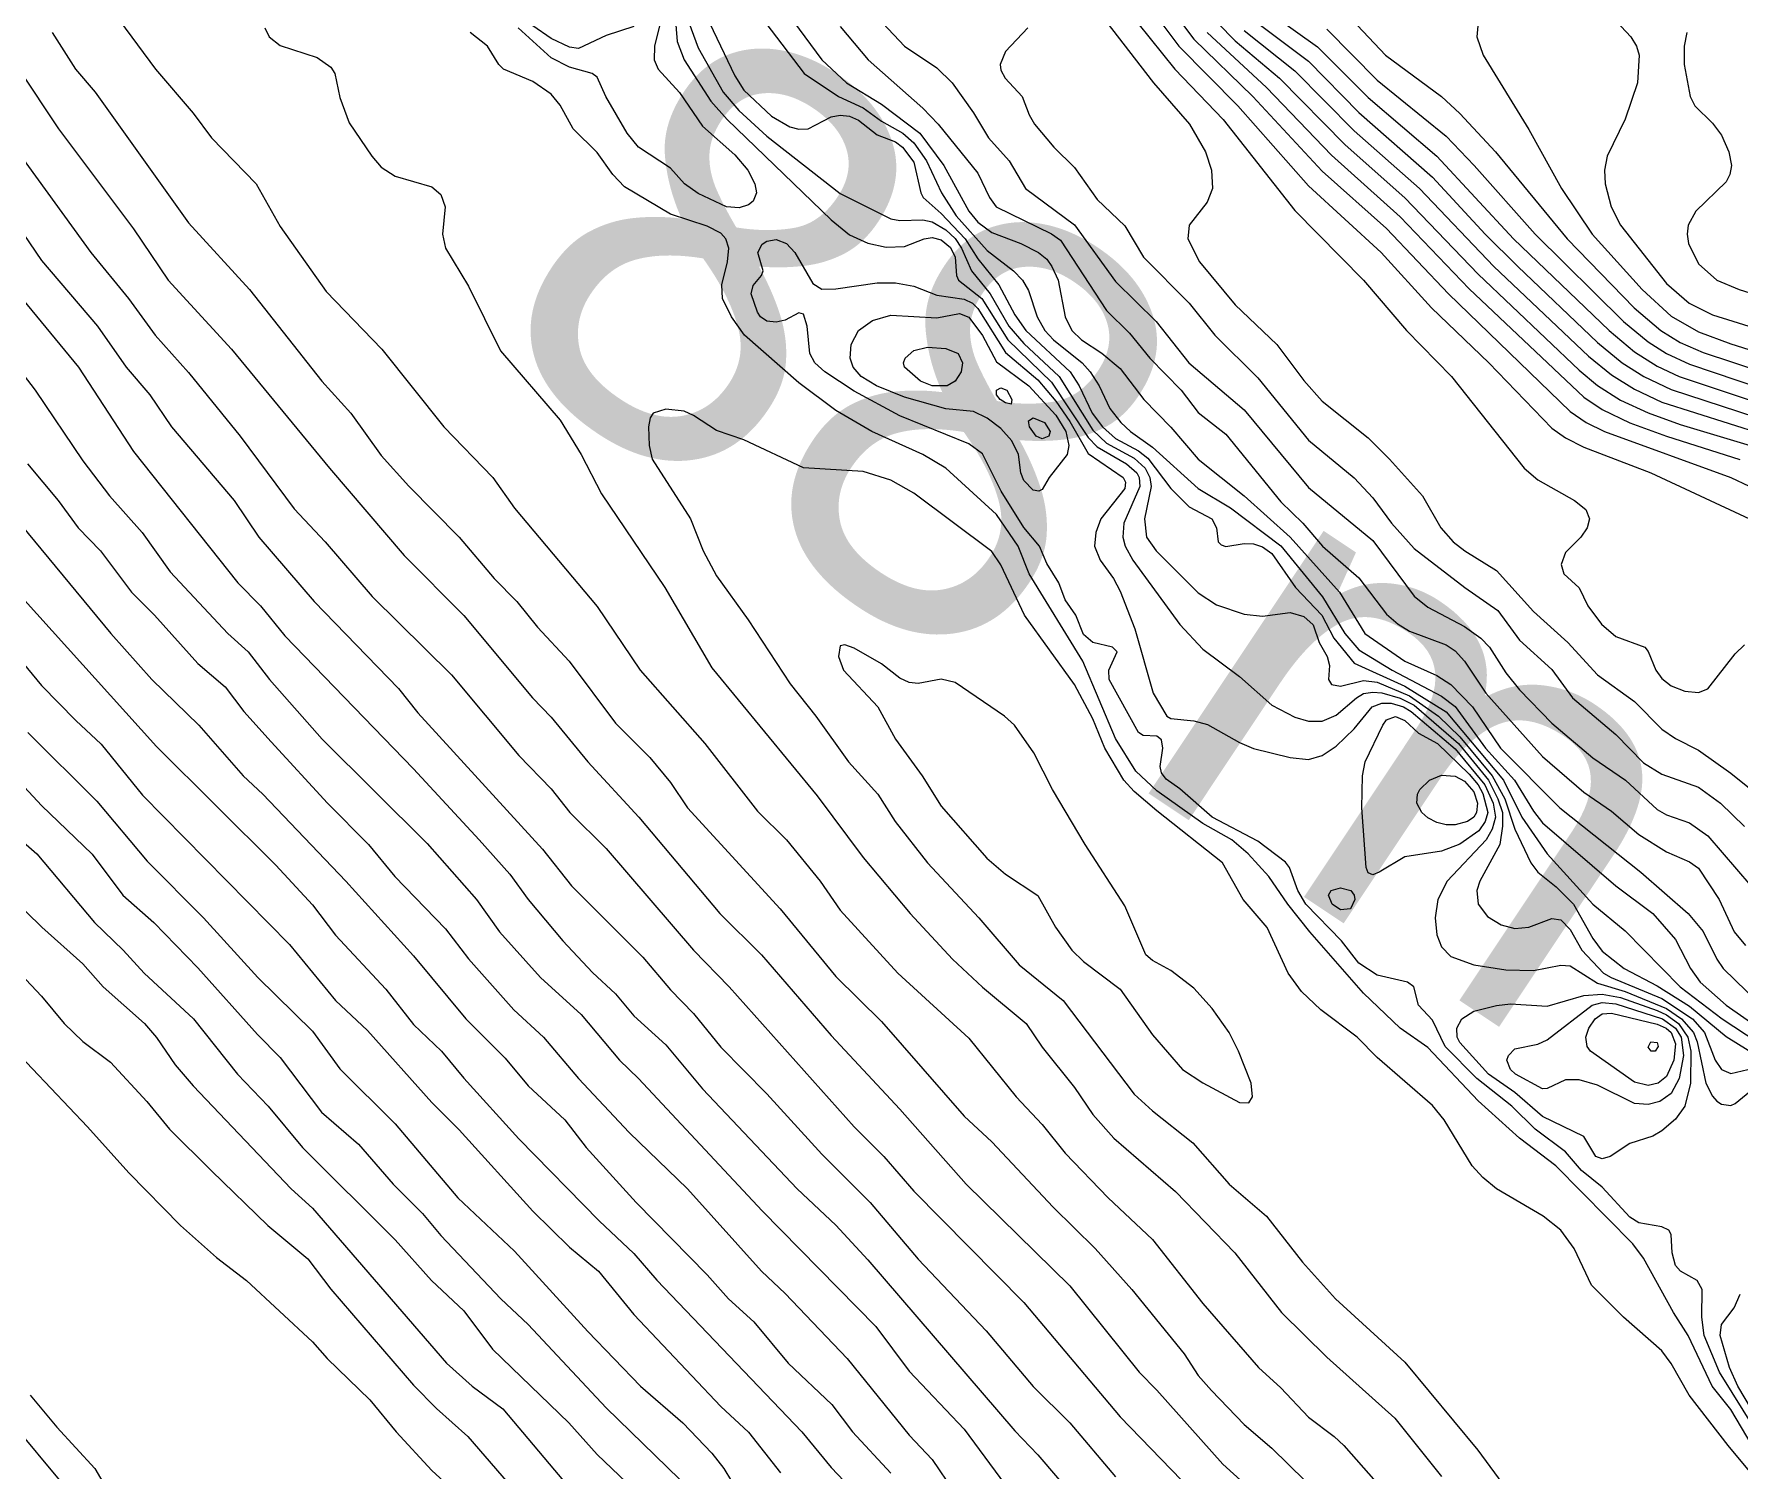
# Model space of a CAD drawing. Extents: x 474277 to 475042, y 254928 to 255625.
# Drawn here: x 474694.77 to 474723.27, y 255546.41 to 255570.42 of the extents above; entities that cross this region are included whole.
import ezdxf

# ---------------------------------------------------------------- set-up
doc = ezdxf.new("R2010")
doc.units = 0
doc.header["$MEASUREMENT"] = 0
doc.layers.add('BaseMapV2_DTM_export_MonNov09090547073261 — entities', color=1, linetype='CONTINUOUS')
doc.styles.get("Standard").update_dxf_attribs({"font": 'romans.shx'})

msp = doc.modelspace()

# ---------------------------------------------------------------- linework, layer by layer
at = {"layer": 'BaseMapV2_DTM_export_MonNov09090547073261 — entities', "color": 15, "linetype": 'Continuous', "true_color": 0xb7484b}
for points in [[(474716.121, 255571.372, 83.75), (474717.351, 255570.069, 83.75), (474718.284, 255569.378, 83.75), (474718.592, 255569.098, 83.75), (474719.185, 255568.458, 83.75), (474720.384, 255567.002, 83.75), (474721.502, 255565.851, 83.75), (474721.947, 255565.468, 83.75), (474722.272, 255565.27, 83.75), (474722.656, 255565.102, 83.75), (474724.649, 255564.444, 83.75)], [(474695.898, 255571.065, 88.5), (474696.803, 255569.839, 88.5), (474697.429, 255569.102, 88.5), (474697.736, 255568.687, 88.5), (474698.481, 255567.922, 88.5), (474698.886, 255567.208, 88.5), (474699.653, 255566.124, 88.5), (474700.583, 255565.161, 88.5), (474701.617, 255563.858, 88.5), (474702.435, 255563.014, 88.5), (474702.797, 255562.502, 88.5), (474704.177, 255560.857, 88.5), (474704.897, 255559.794, 88.5), (474705.978, 255558.567, 88.5), (474706.86, 255557.438, 88.5), (474707.343, 255556.957, 88.5), (474707.903, 255556.267, 88.5), (474708.241, 255555.786, 88.5), (474709.203, 255554.733, 88.5), (474710.388, 255553.644, 88.5), (474711.178, 255552.663, 88.5), (474711.613, 255552.203, 88.5), (474711.998, 255551.723, 88.5), (474712.713, 255550.976, 88.5), (474713.455, 255550.28, 88.5), (474714.297, 255549.213, 88.5), (474715.228, 255548.139, 88.5), (474715.601, 255547.801, 88.5), (474716.062, 255547.313, 88.5), (474716.492, 255546.989, 88.5), (474716.65, 255546.836, 88.5), (474717.804, 255545.532, 88.5)], [(474705.457, 255571.065, 88.25), (474705.516, 255570.299, 88.25), (474705.63, 255569.992, 88.25), (474706.078, 255569.302, 88.25), (474706.35, 255568.995, 88.25), (474708.087, 255567.317, 88.25), (474708.394, 255567.071, 88.25), (474708.701, 255566.929, 88.25), (474709.007, 255566.861, 88.25), (474709.314, 255566.875, 88.25), (474709.642, 255567.002, 88.25), (474709.774, 255567.024, 88.25), (474709.927, 255566.987, 88.25), (474710.081, 255566.856, 88.25), (474710.158, 255566.695, 88.25), (474710.181, 255566.388, 88.25), (474710.213, 255566.311, 88.25), (474710.603, 255566.005, 88.25), (474711.041, 255565.315, 88.25), (474711.768, 255564.606, 88.25), (474712.381, 255563.684, 88.25), (474712.534, 255563.529, 88.25), (474713.02, 255563.244, 88.25), (474713.192, 255563.091, 88.25), (474713.232, 255563.014, 88.25), (474713.246, 255562.861, 88.25), (474712.978, 255562.248, 88.25), (474712.959, 255562.018, 88.25), (474712.997, 255561.864, 88.25), (474713.13, 255561.634, 88.25), (474713.915, 255560.555, 88.25), (474714.298, 255560.148, 88.25), (474714.911, 255559.689, 88.25), (474715.448, 255559.21, 88.25), (474715.832, 255559.008, 88.25), (474716.062, 255558.942, 88.25), (474716.292, 255558.943, 88.25), (474716.522, 255559.044, 88.25), (474716.862, 255559.334, 88.25), (474716.982, 255559.402, 88.25), (474717.135, 255559.429, 88.25), (474717.288, 255559.413, 88.25), (474717.595, 255559.325, 88.25), (474717.825, 255559.207, 88.25), (474718.567, 255558.567, 88.25), (474719.068, 255557.954, 88.25), (474719.226, 255557.647, 88.25), (474719.301, 255557.417, 88.25), (474719.305, 255557.187, 88.25), (474719.256, 255556.88, 88.25), (474718.925, 255556.267, 88.25), (474718.875, 255556.114, 88.25), (474718.894, 255555.883, 88.25), (474719.052, 255555.676, 88.25), (474719.282, 255555.538, 88.25), (474719.512, 255555.479, 88.25), (474719.742, 255555.501, 88.25), (474720.125, 255555.647, 88.25), (474720.279, 255555.624, 88.25), (474720.432, 255555.459, 88.25), (474720.629, 255555.117, 88.25), (474720.991, 255554.733, 88.25), (474721.119, 255554.657, 88.25), (474721.966, 255554.31, 88.25), (474722.478, 255553.967, 88.25), (474722.675, 255553.737, 88.25), (474722.857, 255553.276, 88.25), (474722.962, 255553.119, 88.25), (474723.116, 255553.057, 88.25), (474723.499, 255553.142, 88.25)], [(474708.588, 255570.989, 86.75), (474709.314, 255570.224, 86.75), (474709.851, 255569.862, 86.75), (474710.107, 255569.609, 86.75), (474710.464, 255569.109, 86.75), (474710.719, 255568.688, 86.75), (474711.061, 255568.305, 86.75), (474711.334, 255567.845, 86.75), (474712.151, 255567.238, 86.75), (474712.841, 255566.289, 86.75), (474713.519, 255565.621, 86.75), (474714.063, 255564.931, 86.75), (474714.988, 255564.143, 86.75), (474716.062, 255562.845, 86.75), (474717.135, 255561.96, 86.75), (474717.825, 255561.033, 86.75), (474718.055, 255560.848, 86.75), (474718.669, 255560.522, 86.75), (474718.943, 255560.331, 86.75), (474719.085, 255560.177, 86.75), (474719.359, 255559.749, 86.75), (474719.589, 255559.465, 86.75), (474720.125, 255558.908, 86.75), (474720.815, 255558.332, 86.75), (474721.358, 255557.954, 86.75), (474721.889, 255557.467, 86.75), (474722.042, 255557.376, 86.75), (474722.426, 255557.241, 86.75), (474722.732, 255557.025, 86.75), (474723.454, 255556.19, 86.75)], [(474713.604, 255571.065, 85.5), (474714.145, 255570.338, 85.5), (474715.131, 255569.378, 85.5), (474716.292, 255568.135, 85.5), (474717.365, 255567.172, 85.5), (474718.402, 255566.081, 85.5), (474720.432, 255564.116, 85.5), (474720.699, 255563.934, 85.5), (474721.006, 255563.781, 85.5), (474723.119, 255563.014, 85.5), (474723.729, 255562.724, 85.5)], [(474705.273, 255570.759, 88.5), (474705.137, 255570.222, 88.5), (474705.13, 255569.992, 88.5), (474705.197, 255569.839, 88.5), (474705.557, 255569.447, 88.5), (474705.94, 255568.886, 88.5), (474706.477, 255568.408, 88.5), (474706.695, 255568.152, 88.5), (474706.815, 255567.922, 88.5), (474706.84, 255567.768, 88.5), (474706.784, 255567.629, 88.5), (474706.707, 255567.568, 88.5), (474706.554, 255567.521, 88.5), (474706.341, 255567.538, 88.5), (474705.864, 255567.758, 88.5), (474705.638, 255567.922, 88.5), (474705.404, 255568.184, 88.5), (474704.867, 255568.534, 88.5), (474704.683, 255568.765, 88.5), (474704.325, 255569.378, 88.5), (474704.177, 255569.703, 88.5), (474704.098, 255569.762, 88.5), (474703.717, 255569.87, 88.5), (474703.41, 255570.026, 88.5), (474702.858, 255570.529, 88.5)], [(474705.94, 255570.854, 87.75), (474706.477, 255569.726, 87.75), (474706.63, 255569.485, 87.75), (474707.09, 255569.049, 87.75), (474707.397, 255568.876, 87.75), (474707.55, 255568.837, 87.75), (474707.704, 255568.842, 87.75), (474708.087, 255569.041, 87.75), (474708.241, 255569.067, 87.75), (474708.394, 255569.054, 87.75), (474708.547, 255568.986, 87.75), (474708.854, 255568.74, 87.75), (474709.161, 255568.622, 87.75), (474709.278, 255568.535, 87.75), (474709.467, 255568.283, 87.75), (474709.584, 255567.768, 87.75), (474709.627, 255567.692, 87.75), (474709.927, 255567.427, 87.75), (474710.329, 255567.002, 87.75), (474710.541, 255566.67, 87.75), (474710.89, 255566.235, 87.75), (474711.154, 255565.732, 87.75), (474711.338, 255565.468, 87.75), (474712.081, 255564.778, 87.75), (474712.231, 255564.548, 87.75), (474712.451, 255564.088, 87.75), (474712.622, 255563.858, 87.75), (474712.841, 255563.665, 87.75), (474713.225, 255563.458, 87.75), (474713.378, 255563.339, 87.75), (474713.761, 255562.832, 87.75), (474714.068, 255562.524, 87.75), (474714.449, 255562.324, 87.75), (474714.524, 255562.171, 87.75), (474714.552, 255561.941, 87.75), (474714.605, 255561.886, 87.75), (474714.681, 255561.863, 87.75), (474714.988, 255561.909, 87.75), (474715.141, 255561.903, 87.75), (474715.295, 255561.856, 87.75), (474715.448, 255561.746, 87.75), (474715.844, 255561.174, 87.75), (474716.283, 255560.714, 87.75), (474716.483, 255560.331, 87.75), (474716.828, 255559.911, 87.75), (474717.672, 255559.526, 87.75), (474718.362, 255559.097, 87.75), (474719.32, 255557.954, 87.75), (474719.626, 255557.34, 87.75), (474720.049, 255556.725, 87.75), (474720.815, 255555.886, 87.75), (474721.352, 255555.437, 87.75), (474722.274, 255554.503, 87.75), (474722.972, 255553.967, 87.75), (474723.576, 255553.573, 87.75)], [(474707.363, 255570.759, 87.25), (474707.931, 255569.992, 87.25), (474708.343, 255569.609, 87.25), (474708.931, 255569.253, 87.25), (474709.57, 255568.765, 87.25), (474709.969, 255568.228, 87.25), (474710.386, 255567.462, 87.25), (474710.541, 255567.281, 87.25), (474710.771, 255567.108, 87.25), (474711.257, 255566.925, 87.25), (474711.552, 255566.772, 87.25), (474711.691, 255566.661, 87.25), (474711.777, 255566.541, 87.25), (474711.879, 255566.311, 87.25), (474711.998, 255565.698, 87.25), (474712.108, 255565.468, 87.25), (474712.271, 255565.315, 87.25), (474712.611, 255565.092, 87.25), (474712.918, 255564.837, 87.25), (474713.312, 255564.318, 87.25), (474713.761, 255563.854, 87.25), (474714.221, 255563.319, 87.25), (474714.988, 255562.706, 87.25), (474715.755, 255562.014, 87.25), (474716.578, 255561.097, 87.25), (474717.006, 255560.407, 87.25), (474717.672, 255559.944, 87.25), (474718.208, 255559.705, 87.25), (474718.439, 255559.553, 87.25), (474718.801, 255559.181, 87.25), (474719.269, 255558.49, 87.25), (474720.261, 255557.494, 87.25), (474721.614, 255556.42, 87.25), (474722.405, 255555.73, 87.25), (474722.656, 255555.427, 87.25), (474722.882, 255554.963, 87.25), (474722.987, 255554.81, 87.25), (474723.78, 255554.043, 87.25)], [(474712.582, 255570.759, 86.25), (474713.475, 255569.609, 86.25), (474714.076, 255568.918, 86.25), (474714.339, 255568.458, 86.25), (474714.443, 255568.152, 86.25), (474714.456, 255567.845, 86.25), (474714.368, 255567.615, 86.25), (474714.07, 255567.232, 86.25), (474714.044, 255567.002, 86.25), (474714.242, 255566.618, 86.25), (474714.835, 255565.901, 86.25), (474715.531, 255565.238, 86.25), (474715.985, 255564.634, 86.25), (474716.292, 255564.288, 86.25), (474717.058, 255563.678, 86.25), (474717.416, 255563.321, 86.25), (474717.967, 255562.708, 86.25), (474718.274, 255562.171, 86.25), (474718.481, 255561.941, 86.25), (474718.674, 255561.788, 86.25), (474719.205, 255561.461, 86.25), (474719.819, 255560.772, 86.25), (474720.396, 255560.254, 86.25), (474720.892, 255559.719, 86.25), (474721.506, 255559.272, 86.25), (474721.966, 255558.806, 86.25), (474722.196, 255558.652, 86.25), (474722.579, 255558.46, 86.25), (474723.116, 255558.074, 86.25), (474723.652, 255557.645, 86.25)], [(474713.376, 255570.912, 85.75), (474713.898, 255570.222, 85.75), (474714.88, 255569.225, 85.75), (474716.062, 255567.89, 85.75), (474717.276, 255566.772, 85.75), (474718.115, 255565.851, 85.75), (474719.073, 255564.931, 85.75), (474720.125, 255563.84, 85.75), (474720.355, 255563.675, 85.75), (474720.662, 255563.518, 85.75), (474721.784, 255563.091, 85.75), (474723.429, 255562.324, 85.75)], [(474715.437, 255570.759, 84.25), (474716.215, 255570.213, 84.25), (474717.058, 255569.366, 84.25), (474718.208, 255568.383, 84.25), (474719.489, 255567.002, 84.25), (474721.084, 255565.468, 84.25), (474721.506, 255565.114, 84.25), (474721.889, 255564.873, 84.25), (474722.252, 255564.701, 84.25), (474723.959, 255564.136, 84.25)], [(474721.122, 255570.723, 83.25), (474721.449, 255570.375, 83.25), (474721.542, 255570.222, 83.25), (474721.587, 255570.069, 83.25), (474721.559, 255569.609, 83.25), (474721.352, 255568.999, 83.25), (474721.052, 255568.382, 83.25), (474721.006, 255568.152, 83.25), (474721.016, 255567.922, 83.25), (474721.121, 255567.538, 83.25), (474721.275, 255567.232, 83.25), (474722.042, 255566.255, 83.25), (474722.424, 255565.928, 83.25), (474722.809, 255565.733, 83.25), (474727.333, 255564.32, 83.25)], [(474695.077, 255570.452, 88.75), (474695.464, 255569.839, 88.75), (474695.793, 255569.455, 88.75), (474697.353, 255567.269, 88.75), (474698.371, 255566.158, 88.75), (474699.579, 255564.625, 88.75), (474700.065, 255564.088, 88.75), (474700.573, 255563.383, 88.75), (474701.033, 255562.871, 88.75), (474701.876, 255562.018, 88.75), (474702.457, 255561.327, 88.75), (474702.836, 255560.944, 88.75), (474703.18, 255560.515, 88.75), (474703.709, 255559.947, 88.75), (474704.483, 255558.906, 88.75), (474705.058, 255558.337, 88.75), (474705.404, 255557.916, 88.75), (474705.691, 255557.494, 88.75), (474707.239, 255555.807, 88.75), (474708.164, 255554.678, 88.75), (474708.931, 255553.922, 88.75), (474710.311, 255552.341, 88.75), (474710.771, 255551.911, 88.75), (474711.796, 255550.823, 88.75), (474712.496, 255550.133, 88.75), (474713.111, 255549.443, 88.75), (474713.986, 255548.369, 88.75), (474714.221, 255548.008, 88.75), (474714.441, 255547.756, 88.75), (474714.988, 255547.188, 88.75), (474715.448, 255546.794, 88.75), (474717.124, 255545.149, 88.75)], [(474698.626, 255570.529, 88.25), (474698.7, 255570.375, 88.25), (474698.886, 255570.233, 88.25), (474699.499, 255570.033, 88.25), (474699.73, 255569.87, 88.25), (474699.795, 255569.762, 88.25), (474699.883, 255569.363, 88.25), (474700.036, 255568.94, 88.25), (474700.416, 255568.382, 88.25), (474700.573, 255568.198, 88.25), (474700.803, 255568.048, 88.25), (474701.416, 255567.87, 88.25), (474701.57, 255567.743, 88.25), (474701.64, 255567.538, 88.25), (474701.597, 255567.078, 88.25), (474701.647, 255566.848, 88.25), (474702.03, 255566.209, 88.25), (474702.567, 255565.133, 88.25), (474703.563, 255563.97, 88.25), (474703.912, 255563.398, 88.25), (474704.253, 255562.741, 88.25), (474705.311, 255561.174, 88.25), (474706.094, 255559.835, 88.25), (474707.857, 255557.697, 88.25), (474708.624, 255556.662, 88.25), (474709.41, 255555.73, 88.25), (474710.114, 255554.963, 88.25), (474710.618, 255554.497, 88.25), (474711.345, 255553.89, 88.25), (474711.614, 255553.494, 88.25), (474712.151, 255552.82, 88.25), (474712.458, 255552.368, 88.25), (474712.813, 255551.973, 88.25), (474713.838, 255551.083, 88.25), (474714.832, 255550.056, 88.25), (474715.612, 255549.059, 88.25), (474716.368, 255548.317, 88.25), (474717.502, 255547.296, 88.25), (474718.285, 255546.318, 88.25)], [(474723.473, 255546.836, 88.25), (474723.116, 255547.441, 88.25), (474722.804, 255547.832, 88.25), (474722.405, 255548.676, 88.25), (474722.158, 255549.059, 88.25), (474721.659, 255549.969, 88.25), (474721.481, 255550.209, 88.25), (474720.195, 255551.513, 88.25), (474719.585, 255551.973, 88.25), (474718.899, 255552.598, 88.25), (474718.055, 255553.488, 88.25), (474717.595, 255553.811, 88.25), (474716.982, 255554.398, 88.25), (474716.084, 255555.423, 88.25), (474715.716, 255555.883, 88.25), (474715.397, 255556.344, 88.25), (474715.057, 255556.727, 88.25), (474714.779, 255556.957, 88.25), (474714.298, 255557.23, 88.25), (474713.531, 255557.777, 88.25), (474713.177, 255558.107, 88.25), (474712.841, 255558.655, 88.25), (474712.294, 255559.947, 88.25), (474711.395, 255561.404, 88.25), (474711.214, 255561.864, 88.25), (474710.848, 255562.394, 88.25), (474710.004, 255563.17, 88.25), (474709.621, 255563.399, 88.25), (474708.768, 255563.781, 88.25), (474708.164, 255564.131, 88.25), (474707.55, 255564.598, 88.25), (474706.638, 255565.391, 88.25), (474706.425, 255565.698, 88.25), (474706.272, 255566.005, 88.25), (474706.263, 255566.235, 88.25), (474706.357, 255566.618, 88.25), (474706.377, 255566.848, 88.25), (474706.331, 255567.002, 88.25), (474706.247, 255567.096, 88.25), (474706.017, 255567.214, 88.25), (474705.404, 255567.416, 88.25), (474704.637, 255567.872, 88.25), (474704.439, 255568.075, 88.25), (474704.177, 255568.447, 88.25), (474703.781, 255568.842, 88.25), (474703.563, 255569.238, 88.25), (474703.41, 255569.422, 88.25), (474703.103, 255569.629, 88.25), (474702.616, 255569.839, 88.25), (474702.535, 255569.915, 88.25), (474702.347, 255570.222, 88.25), (474702.056, 255570.452, 88.25)], [(474704.79, 255570.552, 88.75), (474704.33, 255570.402, 88.75), (474703.87, 255570.181, 88.75), (474703.717, 255570.207, 88.75), (474703.41, 255570.347, 88.75), (474703.103, 255570.559, 88.75)], [(474705.71, 255570.618, 88), (474705.864, 255570.192, 88), (474706.282, 255569.455, 88), (474706.547, 255569.148, 88), (474707.014, 255568.718, 88), (474708.241, 255567.76, 88), (474709.084, 255567.337, 88), (474709.237, 255567.311, 88), (474709.621, 255567.319, 88), (474709.774, 255567.284, 88), (474710.004, 255567.151, 88), (474710.157, 255567.01, 88), (474710.268, 255566.848, 88), (474710.433, 255566.465, 88), (474710.745, 255566.081, 88), (474711.054, 255565.545, 88), (474711.308, 255565.252, 88), (474711.895, 255564.701, 88), (474712.458, 255563.805, 88), (474712.688, 255563.59, 88), (474713.148, 255563.339, 88), (474713.333, 255563.168, 88), (474713.409, 255563.014, 88), (474713.436, 255562.861, 88), (474713.323, 255562.324, 88), (474713.356, 255562.018, 88), (474713.516, 255561.788, 88), (474714.221, 255561.086, 88), (474714.528, 255560.885, 88), (474714.988, 255560.73, 88), (474715.295, 255560.697, 88), (474715.755, 255560.759, 88), (474715.985, 255560.69, 88), (474716.138, 255560.554, 88), (474716.242, 255560.254, 88), (474716.372, 255560.024, 88), (474716.413, 255559.871, 88), (474716.399, 255559.641, 88), (474716.445, 255559.557, 88), (474716.598, 255559.527, 88), (474716.982, 255559.62, 88), (474717.212, 255559.591, 88), (474717.748, 255559.365, 88), (474718.236, 255559.027, 88), (474718.592, 255558.68, 88), (474719.129, 255558.03, 88), (474719.34, 255557.647, 88), (474719.512, 255557.136, 88), (474719.777, 255556.574, 88), (474719.895, 255556.417, 88), (474720.202, 255556.174, 88), (474720.489, 255555.883, 88), (474720.815, 255555.311, 88), (474720.969, 255555.101, 88), (474721.338, 255554.81, 88), (474721.889, 255554.521, 88), (474722.426, 255554.179, 88), (474723.039, 255553.673, 88), (474723.729, 255553.246, 88)], [(474706.997, 255570.605, 87.5), (474707.637, 255569.762, 87.5), (474708.211, 255569.378, 87.5), (474708.624, 255569.192, 87.5), (474708.931, 255568.968, 87.5), (474709.288, 255568.765, 87.5), (474709.467, 255568.606, 87.5), (474709.683, 255568.305, 87.5), (474709.934, 255567.768, 87.5), (474710.176, 255567.385, 87.5), (474710.694, 255566.805, 87.5), (474711.133, 255566.465, 87.5), (474711.287, 255566.311, 87.5), (474711.384, 255566.139, 87.5), (474711.528, 255565.698, 87.5), (474711.656, 255565.468, 87.5), (474711.8, 255565.315, 87.5), (474712.279, 255564.931, 87.5), (474712.416, 255564.778, 87.5), (474712.563, 255564.548, 87.5), (474712.741, 255564.165, 87.5), (474712.926, 255563.934, 87.5), (474713.091, 255563.781, 87.5), (474713.455, 255563.521, 87.5), (474714.221, 255562.829, 87.5), (474714.758, 255562.508, 87.5), (474715.601, 255561.87, 87.5), (474716.298, 255561.021, 87.5), (474716.671, 255560.407, 87.5), (474716.905, 255560.135, 87.5), (474717.459, 255559.794, 87.5), (474718.285, 255559.362, 87.5), (474718.515, 255559.185, 87.5), (474719.02, 255558.49, 87.5), (474719.504, 255557.954, 87.5), (474719.819, 255557.436, 87.5), (474719.972, 255557.242, 87.5), (474721.195, 255556.19, 87.5), (474721.816, 255555.73, 87.5), (474722.196, 255555.292, 87.5), (474722.446, 255554.81, 87.5), (474722.606, 255554.58, 87.5), (474723.037, 255554.197, 87.5), (474723.576, 255553.822, 87.5)], [(474708.241, 255570.552, 87), (474708.706, 255569.992, 87), (474709.621, 255569.185, 87), (474709.875, 255568.918, 87), (474710.541, 255568.098, 87), (474710.735, 255567.692, 87), (474710.843, 255567.538, 87), (474711.768, 255567.088, 87), (474711.921, 255566.979, 87), (474712.688, 255565.806, 87), (474713.071, 255565.426, 87), (474713.41, 255565.008, 87), (474713.934, 255564.471, 87), (474714.221, 255564.099, 87), (474714.681, 255563.736, 87), (474715.601, 255562.608, 87), (474715.968, 255562.248, 87), (474716.294, 255561.864, 87), (474716.905, 255561.339, 87), (474717.365, 255560.732, 87), (474717.559, 255560.561, 87), (474717.748, 255560.444, 87), (474718.362, 255560.216, 87), (474718.515, 255560.119, 87), (474718.67, 255559.947, 87), (474719.024, 255559.411, 87), (474719.972, 255558.354, 87), (474720.662, 255557.753, 87), (474721.122, 255557.437, 87), (474721.582, 255557.046, 87), (474722.042, 255556.759, 87), (474722.426, 255556.591, 87), (474722.579, 255556.483, 87), (474722.921, 255555.96, 87), (474723.175, 255555.423, 87), (474723.362, 255555.193, 87)], [(474711.372, 255570.529, 86.5), (474711.001, 255570.135, 86.5), (474710.91, 255569.915, 86.5), (474710.924, 255569.819, 86.5), (474710.997, 255569.685, 86.5), (474711.278, 255569.378, 86.5), (474711.395, 255569.072, 86.5), (474711.486, 255568.918, 86.5), (474711.809, 255568.535, 86.5), (474712.151, 255568.193, 86.5), (474712.534, 255567.66, 86.5), (474712.995, 255567.219, 86.5), (474713.304, 255566.695, 86.5), (474714.068, 255565.925, 86.5), (474714.497, 255565.391, 86.5), (474715.218, 255564.678, 86.5), (474716.062, 255563.636, 86.5), (474716.828, 255563.008, 86.5), (474717.135, 255562.675, 86.5), (474717.451, 255562.248, 86.5), (474717.825, 255561.829, 86.5), (474718.673, 255561.174, 86.5), (474719.225, 255560.791, 86.5), (474719.589, 255560.294, 86.5), (474720.125, 255559.807, 86.5), (474720.472, 255559.334, 86.5), (474721.199, 255558.721, 86.5), (474721.659, 255558.247, 86.5), (474721.966, 255558.054, 86.5), (474722.579, 255557.837, 86.5), (474722.944, 255557.57, 86.5), (474723.346, 255557.181, 86.5)], [(474713.209, 255570.605, 86), (474713.831, 255569.839, 86), (474714.637, 255568.995, 86), (474715.832, 255567.476, 86), (474716.979, 255566.311, 86), (474717.697, 255565.468, 86), (474718.452, 255564.701, 86), (474719.665, 255563.169, 86), (474719.895, 255562.976, 86), (474720.505, 255562.631, 86), (474720.696, 255562.478, 86), (474720.758, 255562.324, 86), (474720.719, 255562.171, 86), (474720.612, 255562.018, 86), (474720.355, 255561.759, 86), (474720.281, 255561.558, 86), (474720.329, 255561.404, 86), (474720.585, 255561.169, 86), (474720.728, 255560.867, 86), (474720.955, 255560.561, 86), (474721.199, 255560.356, 86), (474721.679, 255560.177, 86), (474721.736, 255560.107, 86), (474721.863, 255559.794, 86), (474721.966, 255559.654, 86), (474722.119, 255559.533, 86), (474722.349, 255559.443, 86), (474722.579, 255559.423, 86), (474722.732, 255559.483, 86), (474723.192, 255560.067, 86), (474723.346, 255560.22, 86)], [(474714.369, 255570.452, 85.25), (474715.36, 255569.532, 85.25), (474716.445, 255568.4, 85.25), (474717.595, 255567.371, 85.25), (474718.745, 255566.167, 85.25), (474720.662, 255564.354, 85.25), (474720.969, 255564.149, 85.25), (474721.429, 255563.928, 85.25), (474722.042, 255563.703, 85.25), (474723.269, 255563.316, 85.25)], [(474714.545, 255570.605, 85), (474714.835, 255570.312, 85), (474715.576, 255569.685, 85), (474716.675, 255568.57, 85), (474717.672, 255567.689, 85), (474718.899, 255566.412, 85), (474720.585, 255564.808, 85), (474720.892, 255564.551, 85), (474721.276, 255564.304, 85), (474721.736, 255564.093, 85), (474722.272, 255563.899, 85), (474723.439, 255563.551, 85)], [(474714.988, 255570.484, 84.75), (474715.832, 255569.81, 84.75), (474716.828, 255568.805, 84.75), (474717.914, 255567.845, 84.75), (474719.161, 255566.541, 84.75), (474720.739, 255565.044, 84.75), (474721.122, 255564.728, 84.75), (474721.506, 255564.488, 84.75), (474721.966, 255564.274, 84.75), (474723.652, 255563.737, 84.75)], [(474715.214, 255570.605, 84.5), (474716.062, 255569.972, 84.5), (474716.905, 255569.114, 84.5), (474718.132, 255568.031, 84.5), (474719.012, 255567.078, 84.5), (474719.557, 255566.541, 84.5), (474720.892, 255565.271, 84.5), (474721.301, 255564.931, 84.5), (474721.663, 255564.701, 84.5), (474722.119, 255564.485, 84.5), (474723.806, 255563.935, 84.5)], [(474716.368, 255570.504, 84), (474717.212, 255569.655, 84), (474718.362, 255568.715, 84), (474718.832, 255568.228, 84), (474719.85, 255567.078, 84), (474721.326, 255565.621, 84), (474721.736, 255565.282, 84), (474722.042, 255565.085, 84), (474722.426, 255564.907, 84), (474724.419, 255564.235, 84)], [(474718.902, 255570.682, 83.5), (474718.872, 255570.375, 83.5), (474718.981, 255570.069, 83.5), (474719.742, 255568.831, 83.5), (474720.289, 255567.845, 83.5), (474720.802, 255567.078, 83.5), (474721.637, 255566.158, 83.5), (474722.119, 255565.71, 83.5), (474722.579, 255565.448, 83.5), (474723.116, 255565.247, 83.5), (474724.956, 255564.667, 83.5)], [(474722.383, 255570.452, 83), (474722.34, 255570.222, 83), (474722.336, 255569.915, 83), (474722.436, 255569.378, 83), (474722.518, 255569.225, 83), (474722.809, 255568.936, 83), (474722.962, 255568.734, 83), (474723.084, 255568.458, 83), (474723.13, 255568.228, 83), (474723.102, 255568.075, 83), (474723.039, 255567.957, 83), (474722.531, 255567.462, 83), (474722.405, 255567.232, 83), (474722.387, 255567.078, 83), (474722.409, 255566.925, 83), (474722.579, 255566.582, 83), (474722.886, 255566.313, 83), (474723.258, 255566.158, 83), (474725.493, 255565.455, 83)], [(474694.519, 255569.839, 89), (474695.183, 255568.842, 89), (474696.432, 255567.17, 89), (474697.014, 255566.311, 89), (474698.069, 255565.161, 89), (474699.709, 255563.168, 89), (474700.954, 255561.711, 89), (474701.953, 255560.71, 89), (474703.101, 255559.334, 89), (474703.41, 255559.007, 89), (474704.023, 255558.265, 89), (474704.876, 255557.34, 89), (474706.23, 255555.73, 89), (474706.927, 255555.04, 89), (474708.087, 255553.691, 89), (474709.237, 255552.456, 89), (474710.344, 255551.206, 89), (474712.074, 255549.509, 89), (474713.231, 255548.063, 89), (474713.531, 255547.765, 89), (474714.629, 255546.529, 89), (474715.525, 255545.716, 89)], [(474693.749, 255569.486, 89.25), (474695.719, 255566.772, 89.25), (474696.348, 255566.005, 89.25), (474696.796, 255565.391, 89.25), (474697.353, 255564.769, 89.25), (474698.216, 255563.704, 89.25), (474699.116, 255562.492, 89.25), (474699.633, 255561.941, 89.25), (474700.42, 255561.027, 89.25), (474701.744, 255559.717, 89.25), (474702.873, 255558.366, 89.25), (474703.41, 255557.814, 89.25), (474703.725, 255557.417, 89.25), (474704.33, 255556.816, 89.25), (474705.787, 255555.113, 89.25), (474706.387, 255554.503, 89.25), (474708.471, 255552.162, 89.25), (474708.969, 255551.666, 89.25), (474709.467, 255551.087, 89.25), (474711.308, 255549.229, 89.25), (474712.918, 255547.316, 89.25), (474714.451, 255545.728, 89.25)], [(474692.445, 255567.527, 90), (474694.789, 255564.471, 90), (474695.589, 255563.29, 90), (474696.033, 255562.708, 90), (474696.576, 255562.094, 90), (474697.046, 255561.436, 90), (474698.012, 255560.407, 90), (474698.349, 255560.103, 90), (474698.706, 255559.641, 90), (474699.585, 255558.644, 90), (474701.34, 255556.896, 90), (474702.164, 255555.96, 90), (474702.55, 255555.423, 90), (474703.231, 255554.657, 90), (474703.91, 255554.043, 90), (474704.551, 255553.276, 90), (474704.871, 255552.97, 90), (474706.937, 255550.76, 90), (474708.837, 255548.829, 90), (474709.391, 255548.082, 90), (474710.311, 255547.113, 90), (474711.08, 255546.069, 90)], [(474694.496, 255567.232, 89.5), (474694.899, 255566.639, 89.5), (474695.832, 255565.545, 89.5), (474696.312, 255564.855, 89.5), (474696.706, 255564.395, 89.5), (474697.07, 255563.858, 89.5), (474698.114, 255562.631, 89.5), (474698.528, 255562.018, 89.5), (474699.453, 255560.944, 89.5), (474700.86, 255559.487, 89.5), (474701.186, 255559.081, 89.5), (474703.264, 255556.804, 89.5), (474703.748, 255556.19, 89.5), (474704.944, 255554.997, 89.5), (474705.404, 255554.454, 89.5), (474705.787, 255554.058, 89.5), (474706.247, 255553.496, 89.5), (474707.014, 255552.716, 89.5), (474707.934, 255551.704, 89.5), (474708.738, 255550.9, 89.5), (474709.544, 255549.954, 89.5), (474710.675, 255548.753, 89.5), (474711.461, 255547.826, 89.5), (474712.075, 255547.219, 89.5), (474712.841, 255546.315, 89.5)], [(474723.928, 255546.452, 88.5), (474722.93, 255548.063, 88.5), (474722.672, 255548.676, 88.5), (474722.634, 255548.983, 88.5), (474722.641, 255549.443, 88.5), (474722.555, 255549.596, 88.5), (474722.279, 255549.749, 88.5), (474722.196, 255549.848, 88.5), (474722.136, 255550.056, 88.5), (474722.121, 255550.363, 88.5), (474722.082, 255550.439, 88.5), (474721.966, 255550.494, 88.5), (474721.582, 255550.559, 88.5), (474721.429, 255550.652, 88.5), (474720.969, 255551.153, 88.5), (474720.624, 255551.436, 88.5), (474720.355, 255551.745, 88.5), (474719.849, 255552.126, 88.5), (474719.46, 255552.51, 88.5), (474718.876, 255552.97, 88.5), (474718.348, 255553.507, 88.5), (474718.132, 255553.944, 88.5), (474717.901, 255554.197, 88.5), (474717.823, 255554.503, 88.5), (474717.719, 255554.58, 88.5), (474717.212, 255554.698, 88.5), (474716.905, 255554.9, 88.5), (474716.611, 255555.27, 88.5), (474716.016, 255555.883, 88.5), (474715.885, 255556.114, 88.5), (474715.743, 255556.497, 88.5), (474715.678, 255556.586, 88.5), (474715.218, 255556.937, 88.5), (474714.453, 255557.34, 88.5), (474713.915, 255557.809, 88.5), (474713.685, 255557.971, 88.5), (474713.608, 255558.079, 88.5), (474713.585, 255558.184, 88.5), (474713.628, 255558.49, 88.5), (474713.608, 255558.631, 88.5), (474713.531, 255558.689, 88.5), (474713.301, 255558.701, 88.5), (474713.225, 255558.751, 88.5), (474712.735, 255559.641, 88.5), (474712.726, 255559.794, 88.5), (474712.864, 255560.101, 88.5), (474712.79, 255560.177, 88.5), (474712.458, 255560.255, 88.5), (474712.304, 255560.391, 88.5), (474712.177, 255560.714, 88.5), (474711.998, 255560.967, 88.5), (474711.892, 255561.251, 88.5), (474711.691, 255561.575, 88.5), (474711.57, 255561.864, 88.5), (474711.308, 255562.179, 88.5), (474710.929, 255562.784, 88.5), (474710.618, 255563.407, 88.5), (474710.388, 255563.576, 88.5), (474709.237, 255564.044, 88.5), (474708.471, 255564.456, 88.5), (474707.982, 255564.778, 88.5), (474707.818, 255564.931, 88.5), (474707.731, 255565.085, 88.5), (474707.686, 255565.545, 88.5), (474707.627, 255565.743, 88.5), (474707.55, 255565.768, 88.5), (474707.32, 255565.645, 88.5), (474707.167, 255565.608, 88.5), (474707.014, 255565.627, 88.5), (474706.909, 255565.698, 88.5), (474706.856, 255565.775, 88.5), (474706.754, 255566.081, 88.5), (474706.784, 255566.223, 88.5), (474706.927, 255566.388, 88.5), (474706.953, 255566.465, 88.5), (474706.865, 255566.772, 88.5), (474706.937, 255566.913, 88.5), (474707.014, 255566.962, 88.5), (474707.167, 255566.992, 88.5), (474707.343, 255566.925, 88.5), (474707.479, 255566.772, 88.5), (474707.781, 255566.253, 88.5), (474707.934, 255566.163, 88.5), (474708.164, 255566.167, 88.5), (474708.854, 255566.265, 88.5), (474709.161, 255566.265, 88.5), (474709.467, 255566.21, 88.5), (474709.851, 255566.058, 88.5), (474710.311, 255565.996, 88.5), (474710.45, 255565.928, 88.5), (474710.541, 255565.839, 88.5), (474711.001, 255565.105, 88.5), (474711.538, 255564.644, 88.5), (474711.844, 255564.287, 88.5), (474712.074, 255563.951, 88.5), (474712.381, 255563.417, 88.5), (474712.967, 255563.014, 88.5), (474713.006, 255562.938, 88.5), (474712.995, 255562.831, 88.5), (474712.591, 255562.324, 88.5), (474712.507, 255562.094, 88.5), (474712.49, 255561.864, 88.5), (474712.58, 255561.634, 88.5), (474712.806, 255561.327, 88.5), (474712.918, 255561.117, 88.5), (474713.161, 255560.484, 88.5), (474713.468, 255559.411, 88.5), (474713.694, 255559.027, 88.5), (474713.761, 255558.984, 88.5), (474714.145, 255558.948, 88.5), (474714.375, 255558.884, 88.5), (474714.911, 255558.583, 88.5), (474715.141, 255558.488, 88.5), (474715.755, 255558.333, 88.5), (474716.062, 255558.303, 88.5), (474716.292, 255558.367, 88.5), (474716.522, 255558.524, 88.5), (474716.828, 255558.813, 88.5), (474717.127, 255559.181, 88.5), (474717.288, 255559.242, 88.5), (474717.442, 255559.241, 88.5), (474717.649, 255559.181, 88.5), (474717.777, 255559.104, 88.5), (474718.515, 255558.478, 88.5), (474719.009, 255557.877, 88.5), (474719.149, 255557.57, 88.5), (474719.184, 255557.34, 88.5), (474719.129, 255557.136, 88.5), (474719.029, 255556.957, 88.5), (474718.377, 255556.267, 88.5), (474718.224, 255555.96, 88.5), (474718.18, 255555.653, 88.5), (474718.208, 255555.373, 88.5), (474718.285, 255555.17, 88.5), (474718.439, 255555.01, 88.5), (474718.822, 255554.87, 88.5), (474719.359, 255554.789, 88.5), (474719.819, 255554.776, 88.5), (474720.279, 255554.867, 88.5), (474720.432, 255554.855, 88.5), (474720.892, 255554.563, 88.5), (474721.352, 255554.422, 88.5), (474722.042, 255554.143, 88.5), (474722.296, 255553.967, 88.5), (474722.493, 255553.737, 88.5), (474722.557, 255553.583, 88.5), (474722.701, 255552.893, 88.5), (474722.809, 255552.674, 88.5), (474722.886, 255552.592, 88.5), (474722.962, 255552.541, 88.5), (474723.116, 255552.522, 88.5), (474723.192, 255552.552, 88.5), (474723.499, 255552.803, 88.5)], [(474694.183, 255566.465, 89.75), (474695.513, 255564.855, 89.75), (474696.432, 255563.447, 89.75), (474698.174, 255561.251, 89.75), (474698.555, 255560.867, 89.75), (474698.963, 255560.369, 89.75), (474701.11, 255558.145, 89.75), (474702.209, 255556.957, 89.75), (474702.72, 255556.386, 89.75), (474703.029, 255555.96, 89.75), (474703.604, 255555.27, 89.75), (474704.1, 255554.741, 89.75), (474704.483, 255554.385, 89.75), (474704.79, 255554.016, 89.75), (474705.327, 255553.534, 89.75), (474705.94, 255552.797, 89.75), (474707.523, 255551.13, 89.75), (474708.164, 255550.52, 89.75), (474708.701, 255549.943, 89.75), (474711.154, 255547.085, 89.75), (474711.539, 255546.682, 89.75), (474712.461, 255545.609, 89.75)], [(474711.56, 255562.784, 88.75), (474711.461, 255562.803, 88.75), (474711.308, 255562.966, 88.75), (474711.255, 255563.091, 88.75), (474711.215, 255563.398, 88.75), (474711.109, 255563.628, 88.75), (474710.924, 255563.832, 88.75), (474710.694, 255564.006, 88.75), (474710.464, 255564.117, 88.75), (474710.004, 255564.159, 88.75), (474709.314, 255564.354, 88.75), (474708.843, 255564.548, 88.75), (474708.59, 255564.701, 88.75), (474708.457, 255564.855, 88.75), (474708.406, 255565.008, 88.75), (474708.423, 255565.238, 88.75), (474708.547, 255565.468, 88.75), (474708.777, 255565.639, 88.75), (474709.084, 255565.724, 88.75), (474709.851, 255565.683, 88.75), (474710.234, 255565.754, 88.75), (474710.388, 255565.692, 88.75), (474710.618, 255565.385, 88.75), (474710.848, 255564.948, 88.75), (474711.391, 255564.548, 88.75), (474711.844, 255564.055, 88.75), (474712.006, 255563.781, 88.75), (474712.06, 255563.551, 88.75), (474712.033, 255563.398, 88.75), (474711.729, 255563.014, 88.75), (474711.614, 255562.812, 88.75), (474711.56, 255562.784, 88.75)], [(474710.028, 255564.548, 89), (474709.774, 255564.544, 89), (474709.58, 255564.625, 89), (474709.312, 255564.855, 89), (474709.295, 255564.931, 89), (474709.322, 255565.008, 89), (474709.467, 255565.134, 89), (474709.697, 255565.189, 89), (474710.004, 255565.169, 89), (474710.209, 255565.085, 89), (474710.282, 255564.931, 89), (474710.26, 255564.778, 89), (474710.157, 255564.625, 89), (474710.028, 255564.548, 89)], [(474711.095, 255564.241, 89), (474711.001, 255564.259, 89), (474710.91, 255564.318, 89), (474710.848, 255564.395, 89), (474710.848, 255564.474, 89), (474710.924, 255564.511, 89), (474711.021, 255564.471, 89), (474711.108, 255564.318, 89), (474711.095, 255564.241, 89)], [(474724.113, 255545.583, 88), (474723.074, 255546.836, 88), (474722.42, 255547.679, 88), (474722.119, 255548.209, 88), (474721.966, 255548.418, 88), (474721.327, 255548.983, 88), (474720.791, 255549.519, 88), (474720.5, 255550.133, 88), (474720.279, 255550.436, 88), (474719.982, 255550.669, 88), (474719.205, 255551.128, 88), (474718.975, 255551.314, 88), (474718.797, 255551.513, 88), (474718.327, 255552.28, 88), (474718.132, 255552.52, 88), (474717.212, 255553.322, 88), (474716.873, 255553.66, 88), (474716.27, 255554.12, 88), (474715.947, 255554.427, 88), (474715.72, 255554.733, 88), (474715.371, 255555.492, 88), (474714.972, 255555.96, 88), (474714.627, 255556.574, 88), (474713.531, 255557.443, 88), (474713.148, 255557.766, 88), (474712.975, 255557.954, 88), (474712.658, 255558.49, 88), (474712.458, 255558.983, 88), (474712.151, 255559.553, 88), (474711.317, 255560.714, 88), (474710.924, 255561.552, 88), (474710.771, 255561.778, 88), (474709.467, 255562.751, 88), (474709.084, 255562.969, 88), (474708.624, 255563.112, 88), (474707.627, 255563.176, 88), (474706.63, 255563.643, 88), (474706.17, 255563.801, 88), (474705.787, 255564.052, 88), (474705.634, 255564.12, 88), (474705.327, 255564.158, 88), (474705.115, 255564.088, 88), (474705.062, 255564.011, 88), (474705.037, 255563.858, 88), (474705.048, 255563.551, 88), (474705.099, 255563.321, 88), (474705.738, 255562.324, 88), (474705.949, 255561.788, 88), (474706.17, 255561.37, 88), (474706.702, 255560.637, 88), (474707.401, 255559.564, 88), (474707.83, 255559.027, 88), (474708.378, 255558.26, 88), (474708.867, 255557.724, 88), (474709.158, 255557.264, 88), (474709.697, 255556.575, 88), (474710.556, 255555.653, 88), (474711.231, 255554.872, 88), (474711.963, 255554.273, 88), (474713.148, 255552.709, 88), (474713.455, 255552.428, 88), (474714.128, 255551.896, 88), (474714.737, 255551.206, 88), (474715.359, 255550.669, 88), (474715.962, 255549.903, 88), (474716.511, 255549.289, 88), (474717.672, 255548.229, 88), (474718.893, 255546.759, 88), (474719.512, 255545.92, 88)], [(474711.726, 255563.704, 89), (474711.614, 255563.661, 89), (474711.515, 255563.704, 89), (474711.403, 255563.858, 89), (474711.384, 255563.963, 89), (474711.461, 255564.01, 89), (474711.654, 255563.934, 89), (474711.748, 255563.781, 89), (474711.726, 255563.704, 89)], [(474694.662, 255563.244, 90.25), (474695.177, 255562.631, 90.25), (474695.509, 255562.171, 90.25), (474695.884, 255561.788, 90.25), (474696.402, 255561.097, 90.25), (474696.787, 255560.714, 90.25), (474697.506, 255559.907, 90.25), (474697.966, 255559.514, 90.25), (474698.278, 255559.104, 90.25), (474698.733, 255558.595, 90.25), (474699.672, 255557.57, 90.25), (474700.359, 255556.88, 90.25), (474700.801, 255556.344, 90.25), (474701.646, 255555.472, 90.25), (474702.03, 255554.973, 90.25), (474702.786, 255554.12, 90.25), (474703.285, 255553.66, 90.25), (474703.867, 255552.97, 90.25), (474704.713, 255552.071, 90.25), (474705.688, 255551.13, 90.25), (474706.923, 255549.749, 90.25), (474707.32, 255549.381, 90.25), (474708.357, 255548.293, 90.25), (474709.391, 255547.01, 90.25), (474709.776, 255546.606, 90.25), (474710.136, 255546.069, 90.25)], [(474694.081, 255562.784, 90.5), (474696.052, 255560.407, 90.5), (474696.739, 255559.636, 90.5), (474697.527, 255558.874, 90.5), (474698.267, 255558.03, 90.5), (474698.593, 255557.724, 90.5), (474699.982, 255556.267, 90.5), (474701.11, 255555.022, 90.5), (474701.983, 255553.967, 90.5), (474702.643, 255553.31, 90.5), (474703.027, 255552.85, 90.5), (474703.639, 255552.28, 90.5), (474703.997, 255551.82, 90.5), (474704.832, 255550.9, 90.5), (474706.017, 255549.69, 90.5), (474706.372, 255549.289, 90.5), (474706.797, 255548.906, 90.5), (474707.37, 255548.216, 90.5), (474708.098, 255547.526, 90.5), (474708.446, 255547.066, 90.5), (474709.084, 255546.376, 90.5)], [(474693.595, 255561.114, 91), (474694.899, 255559.538, 91), (474695.469, 255558.951, 91), (474695.896, 255558.558, 91), (474696.586, 255557.707, 91), (474699.039, 255555.21, 91), (474699.806, 255554.274, 91), (474700.343, 255553.774, 91), (474701.416, 255552.57, 91), (474701.876, 255552.115, 91), (474703.103, 255550.752, 91), (474703.717, 255550.153, 91), (474704.201, 255549.749, 91), (474704.79, 255549.028, 91), (474706.247, 255547.491, 91), (474706.707, 255547.059, 91), (474707.244, 255546.379, 91)], [(474694.561, 255561.021, 90.75), (474696.816, 255558.519, 90.75), (474698.809, 255556.535, 90.75), (474699.423, 255555.871, 90.75), (474699.806, 255555.366, 90.75), (474700.65, 255554.462, 90.75), (474701.11, 255553.873, 90.75), (474701.578, 255553.43, 90.75), (474701.953, 255552.975, 90.75), (474702.873, 255551.963, 90.75), (474704.214, 255550.593, 90.75), (474704.79, 255550.047, 90.75), (474705.174, 255549.603, 90.75), (474707.596, 255547.066, 90.75), (474708.087, 255546.473, 90.75), (474708.624, 255545.91, 90.75)], [(474692.224, 255560.407, 91.5), (474694.899, 255557.532, 91.5), (474695.742, 255556.717, 91.5), (474696.255, 255556.037, 91.5), (474696.772, 255555.577, 91.5), (474697.506, 255554.822, 91.5), (474698.503, 255553.705, 91.5), (474698.886, 255553.322, 91.5), (474699.576, 255552.408, 91.5), (474700.19, 255551.874, 91.5), (474700.769, 255551.206, 91.5), (474701.263, 255550.716, 91.5), (474701.57, 255550.348, 91.5), (474702.569, 255549.289, 91.5), (474703.027, 255548.86, 91.5), (474704.33, 255547.467, 91.5), (474705.557, 255546.275, 91.5)], [(474715.065, 255552.562, 87.75), (474715.129, 255552.663, 87.75), (474715.105, 255552.893, 87.75), (474714.894, 255553.43, 87.75), (474714.738, 255553.737, 87.75), (474714.451, 255554.142, 87.75), (474714.145, 255554.483, 87.75), (474713.761, 255554.776, 87.75), (474713.455, 255554.942, 87.75), (474713.347, 255555.04, 87.75), (474712.995, 255555.857, 87.75), (474712.33, 255556.88, 87.75), (474711.786, 255557.8, 87.75), (474711.475, 255558.414, 87.75), (474711.153, 255558.874, 87.75), (474710.983, 255559.027, 87.75), (474710.157, 255559.589, 87.75), (474709.927, 255559.645, 87.75), (474709.544, 255559.571, 87.75), (474709.391, 255559.586, 87.75), (474709.237, 255559.662, 87.75), (474708.931, 255559.898, 87.75), (474708.471, 255560.161, 87.75), (474708.317, 255560.22, 87.75), (474708.241, 255560.203, 87.75), (474708.209, 255560.024, 87.75), (474708.296, 255559.794, 87.75), (474708.867, 255559.181, 87.75), (474709.161, 255558.644, 87.75), (474709.61, 255558.03, 87.75), (474709.927, 255557.524, 87.75), (474710.686, 255556.65, 87.75), (474711.001, 255556.384, 87.75), (474711.538, 255556.028, 87.75), (474711.838, 255555.5, 87.75), (474712.106, 255555.117, 87.75), (474712.304, 255554.927, 87.75), (474712.918, 255554.465, 87.75), (474713.455, 255553.698, 87.75), (474713.956, 255553.123, 87.75), (474714.298, 255552.896, 87.75), (474714.911, 255552.569, 87.75), (474715.065, 255552.562, 87.75)], [(474717.242, 255556.42, 88.75), (474717.135, 255556.377, 88.75), (474717.058, 255556.408, 88.75), (474717.026, 255556.497, 88.75), (474716.953, 255557.494, 88.75), (474716.967, 255558.03, 88.75), (474717.011, 255558.26, 88.75), (474717.305, 255558.874, 88.75), (474717.365, 255558.964, 88.75), (474717.518, 255559.021, 88.75), (474717.67, 255558.951, 88.75), (474717.902, 255558.739, 88.75), (474718.219, 255558.567, 88.75), (474718.745, 255558.055, 88.75), (474718.898, 255557.877, 88.75), (474718.975, 255557.735, 88.75), (474719.056, 255557.417, 88.75), (474719.016, 255557.264, 88.75), (474718.906, 255557.11, 88.75), (474718.592, 255556.884, 88.75), (474718.285, 255556.767, 88.75), (474717.672, 255556.677, 88.75), (474717.242, 255556.42, 88.75)], [(474694.669, 255558.75, 91.25), (474695.819, 255557.606, 91.25), (474696.662, 255556.601, 91.25), (474697.602, 255555.653, 91.25), (474698.511, 255554.657, 91.25), (474699.423, 255553.761, 91.25), (474699.883, 255553.135, 91.25), (474700.803, 255552.216, 91.25), (474701.85, 255550.976, 91.25), (474702.797, 255550.085, 91.25), (474704.023, 255548.745, 91.25), (474704.904, 255547.832, 91.25), (474705.61, 255547.219, 91.25), (474706.094, 255546.709, 91.25), (474706.297, 255546.452, 91.25), (474706.554, 255546.033, 91.25)], [(474718.717, 255557.264, 89), (474718.515, 255557.208, 89), (474718.362, 255557.21, 89), (474718.208, 255557.247, 89), (474718.055, 255557.328, 89), (474717.955, 255557.417, 89), (474717.874, 255557.57, 89), (474717.883, 255557.724, 89), (474717.922, 255557.8, 89), (474718.086, 255557.954, 89), (474718.285, 255558.04, 89), (474718.515, 255558.021, 89), (474718.669, 255557.937, 89), (474718.822, 255557.762, 89), (474718.886, 255557.57, 89), (474718.87, 255557.417, 89), (474718.822, 255557.336, 89), (474718.717, 255557.264, 89)], [(474693.979, 255557.454, 91.75), (474694.819, 255556.727, 91.75), (474695.783, 255555.577, 91.75), (474696.261, 255555.117, 91.75), (474696.61, 255554.733, 91.75), (474697.434, 255553.967, 91.75), (474698.172, 255553.046, 91.75), (474698.683, 255552.51, 91.75), (474699.258, 255551.82, 91.75), (474700.803, 255550.276, 91.75), (474701.411, 255549.596, 91.75), (474701.953, 255549.087, 91.75), (474702.431, 255548.446, 91.75), (474703.708, 255547.219, 91.75), (474704.177, 255546.688, 91.75), (474704.671, 255546.222, 91.75)], [(474694.132, 255556.247, 92), (474694.901, 255555.5, 92), (474695.587, 255554.887, 92), (474695.927, 255554.503, 92), (474696.617, 255553.89, 92), (474696.816, 255553.655, 92), (474697.131, 255553.2, 92), (474697.429, 255552.849, 92), (474699.066, 255551.13, 92), (474699.423, 255550.803, 92), (474701.664, 255548.216, 92), (474702.089, 255547.832, 92), (474702.602, 255547.449, 92), (474703.793, 255546.036, 92)], [(474716.766, 255555.807, 88.75), (474716.598, 255555.79, 88.75), (474716.46, 255555.883, 88.75), (474716.395, 255556.037, 88.75), (474716.44, 255556.114, 88.75), (474716.598, 255556.157, 88.75), (474716.767, 255556.114, 88.75), (474716.826, 255556.037, 88.75), (474716.838, 255555.96, 88.75), (474716.766, 255555.807, 88.75)], [(474694.464, 255554.81, 92.25), (474694.899, 255554.349, 92.25), (474695.275, 255553.89, 92.25), (474695.589, 255553.591, 92.25), (474696.049, 255553.243, 92.25), (474696.657, 255552.586, 92.25), (474697.036, 255552.126, 92.25), (474697.736, 255551.429, 92.25), (474698.677, 255550.516, 92.25), (474699.346, 255549.956, 92.25), (474699.73, 255549.452, 92.25), (474701.11, 255547.845, 92.25), (474701.493, 255547.457, 92.25), (474702.019, 255546.989, 92.25), (474702.873, 255546.004, 92.25)], [(474721.103, 255551.666, 88.75), (474720.969, 255551.629, 88.75), (474720.863, 255551.666, 88.75), (474720.662, 255551.999, 88.75), (474719.972, 255552.334, 88.75), (474719.512, 255552.737, 88.75), (474719.069, 255553.046, 88.75), (474718.592, 255553.573, 88.75), (474718.545, 255553.66, 88.75), (474718.538, 255553.813, 88.75), (474718.622, 255553.967, 88.75), (474718.822, 255554.098, 88.75), (474719.205, 255554.193, 88.75), (474719.435, 255554.217, 88.75), (474720.049, 255554.177, 88.75), (474720.662, 255554.357, 88.75), (474720.969, 255554.381, 88.75), (474721.276, 255554.325, 88.75), (474721.889, 255554.108, 88.75), (474722.042, 255554.036, 88.75), (474722.241, 255553.89, 88.75), (474722.401, 255553.66, 88.75), (474722.452, 255553.43, 88.75), (474722.444, 255552.893, 88.75), (474722.348, 255552.51, 88.75), (474722.196, 255552.29, 88.75), (474721.966, 255552.094, 88.75), (474721.812, 255552.009, 88.75), (474721.429, 255551.883, 88.75), (474721.103, 255551.666, 88.75)], [(474721.931, 255552.586, 89), (474721.736, 255552.535, 89), (474721.506, 255552.554, 89), (474720.892, 255552.861, 89), (474720.585, 255552.946, 89), (474720.355, 255552.95, 89), (474720.049, 255552.805, 89), (474719.972, 255552.8, 89), (474719.52, 255553.046, 89), (474719.437, 255553.123, 89), (474719.378, 255553.276, 89), (474719.401, 255553.353, 89), (474719.512, 255553.468, 89), (474719.895, 255553.546, 89), (474720.049, 255553.618, 89), (474720.8, 255554.197, 89), (474720.969, 255554.243, 89), (474721.199, 255554.221, 89), (474721.978, 255553.967, 89), (474722.192, 255553.813, 89), (474722.29, 255553.66, 89), (474722.328, 255553.353, 89), (474722.257, 255552.97, 89), (474722.119, 255552.722, 89), (474721.931, 255552.586, 89)], [(474721.904, 255552.893, 89.25), (474721.736, 255552.853, 89.25), (474721.506, 255552.911, 89.25), (474720.775, 255553.43, 89.25), (474720.717, 255553.507, 89.25), (474720.697, 255553.66, 89.25), (474720.747, 255553.813, 89.25), (474720.851, 255553.967, 89.25), (474720.969, 255554.051, 89.25), (474721.122, 255554.064, 89.25), (474721.889, 255553.881, 89.25), (474722.035, 255553.813, 89.25), (474722.119, 255553.737, 89.25), (474722.196, 255553.552, 89.25), (474722.166, 255553.276, 89.25), (474722.042, 255553.007, 89.25), (474721.904, 255552.893, 89.25)], [(474694.439, 255553.454, 92.5), (474695.666, 255552.164, 92.5), (474696.356, 255551.392, 92.5), (474697.22, 255550.516, 92.5), (474697.821, 255549.979, 92.5), (474698.32, 255549.596, 92.5), (474699.423, 255548.569, 92.5), (474699.669, 255548.293, 92.5), (474700.38, 255547.602, 92.5), (474700.824, 255547.066, 92.5), (474701.416, 255546.422, 92.5), (474701.953, 255545.932, 92.5)], [(474721.854, 255553.43, 89.5), (474721.785, 255553.43, 89.5), (474721.736, 255553.497, 89.5), (474721.782, 255553.583, 89.5), (474721.889, 255553.571, 89.5), (474721.906, 255553.507, 89.5), (474721.854, 255553.43, 89.5)], [(474724.009, 255546.529, 88.75), (474723.234, 255547.832, 88.75), (474723.098, 255548.139, 88.75), (474722.937, 255548.676, 88.75), (474722.962, 255548.858, 88.75), (474723.173, 255549.136, 88.75), (474723.275, 255549.366, 88.75)], [(474694.705, 255547.679, 92.75), (474695.15, 255547.142, 92.75), (474695.788, 255546.452, 92.75), (474696.279, 255545.617, 92.75)], [(474694.286, 255547.356, 93), (474695.359, 255546.065, 93)]]:
    msp.add_polyline3d(points, dxfattribs=at)

# ---------------------------------------------------------------- texts
at = {"layer": 'BaseMapV2_DTM_export_MonNov09090547073261 — entities', "color": 250, "true_color": 0x323232, "insert": (474702.002, 255565.204), "char_height": 0.2, "width": 17.61571, "attachment_point": 7, "rotation": 326.3296}
msp.add_mtext('\\fOpen Sans|i0|b0;\\H7.02279;88\\~m', dxfattribs=at)

doc.saveas('drawing.dxf')
